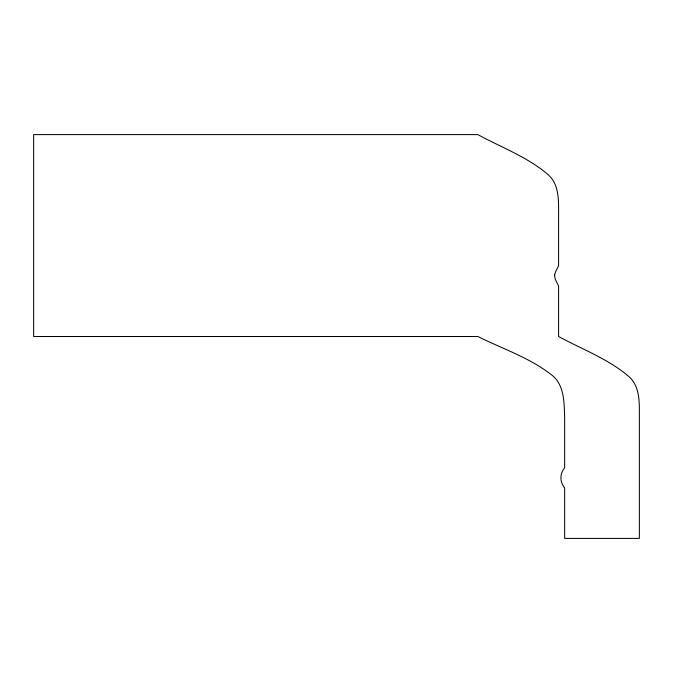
<?xml version="1.0" encoding="UTF-8"?>
<svg xmlns="http://www.w3.org/2000/svg" width="673" height="673" viewBox="0 0 673 673"><rect width="100%" height="100%" fill="white"/><g stroke="black" fill="none" stroke-linecap="round" stroke-linejoin="round"><path stroke-width="1.01" d="M554.56 275.173L555.175 279.118L558.59 286.025L558.59 336.5C582.338 349.422 608.585 359.02 629.255 376.88C640.393 387.168 639.3 403.438 639.35 417.26L639.35 538.4L564.647 538.4L564.647 487.925C559.675 481.834 559.675 473.826 564.647 467.735L564.647 417.26C564.075 402.925 564.605 385.999 552.659 375.744C530.543 357.994 502.958 349.018 477.83 336.5L33.65 336.5L33.65 134.6L477.83 134.6C501.578 147.522 527.825 157.12 548.495 174.98C559.633 185.268 558.54 201.538 558.59 215.36L558.59 265.835L555.536 271.825L554.56 275.173"/></g></svg>
